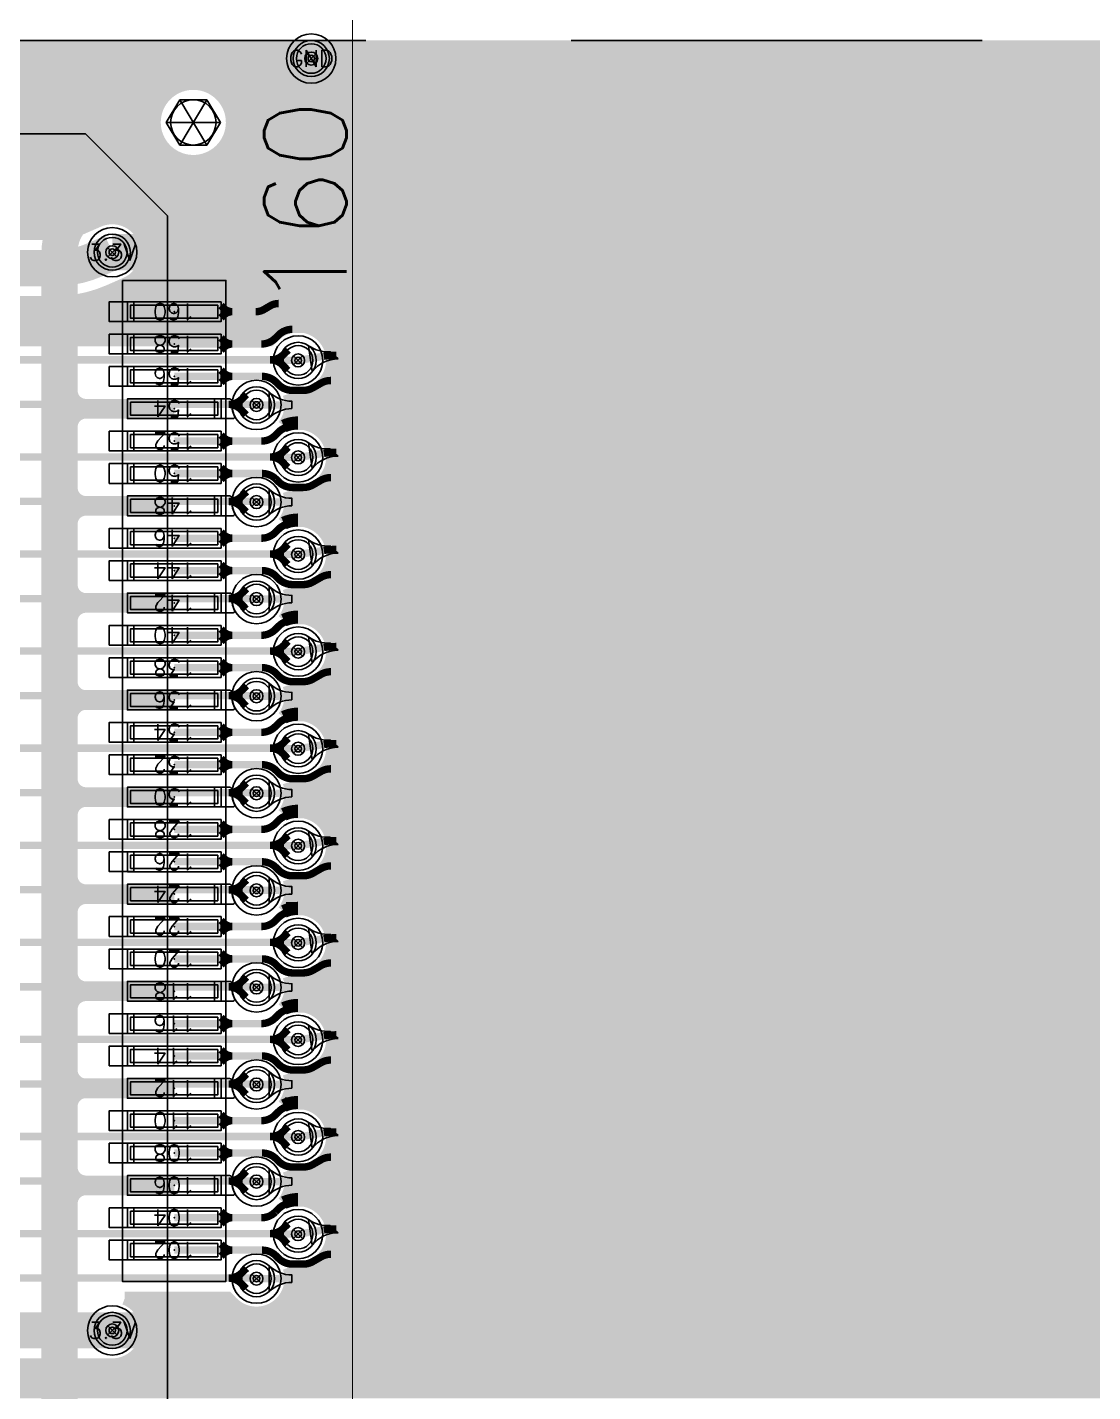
# Model space of a CAD drawing. Header units: inches. Extents: x -0.61 to 6.05, y -1.38 to 3.07.
# Drawn here: x 0.264 to 0.912, y 1.666 to 2.496 of the extents above; entities that cross this region are included whole.
import ezdxf
from ezdxf.enums import TextEntityAlignment as Align

# ---------------------------------------------------------------- set-up
doc = ezdxf.new("R2010")
doc.units = ezdxf.units.IN
doc.header["$MEASUREMENT"] = 0
for name, pattern in [('DASHED2', [0.375, 0.25, -0.125]), ('FILLPOLY', [101, 100, 1]), ('FILLPOLYIN', [101, 100, 1])]:
    doc.linetypes.add(name, pattern=pattern)
for name, color, linetype in [('COM-NS', 4, 'Continuous'), ('DIMENSION', 7, 'Continuous'), ('FAB', 5, 'Continuous'), ('GE-FS', 5, 'Continuous'), ('GP-FS', 5, 'Continuous'), ('guide_4mil', 7, 'Continuous'), ('HOL', 3, 'Continuous'), ('LND-NS', 1, 'Continuous'), ('MSK-NS', 4, 'Continuous'), ('NET', 7, 'Continuous'), ('NUM-NS', 7, 'Continuous'), ('PAD-CM', 14, 'Continuous'), ('POP-CM', 5, 'Continuous'), ('PST-NS', 30, 'Continuous'), ('REF-NS', 7, 'Continuous'), ('scratch', 252, 'DASHED2'), ('SLK-NS', 2, 'Continuous'), ('STF-01-FS', 30, 'Continuous'), ('TEA-FS', 143, 'Continuous'), ('TEA-NS', 13, 'Continuous'), ('TRA-FS', 5, 'Continuous'), ('TRA-NS', 1, 'Continuous'), ('VIA', 7, 'Continuous')]:
    doc.layers.add(name, color=color, linetype=linetype)
doc.styles.get("Standard").update_dxf_attribs({"font": 'romans.shx'})
doc.dimstyles.new('SMALL', dxfattribs={"dimtxt": 0.03, "dimasz": 0.03, "dimexe": 0.02, "dimexo": 0.02, "dimgap": 0.01, "dimtad": 0, "dimtih": 1, "dimtoh": 1, "dimdec": 4, "dimzin": 0, "dimdsep": 46, "dimtxsty": 'Standard', "dimcen": 0.09, "dimadec": 0, "dimazin": 0, "dimtfac": 1, "dimtdec": 4, "dimtofl": 0, "dimtmove": 0, "dimatfit": 3, "dimfxl": 0, "dimtolj": 1, "dimtzin": 0, "dimarcsym": 0})

# ---------------------------------------------------------------- blocks, each defined once
blk = doc.blocks.new('PIN-NS-V')
at = {"layer": 'NUM-NS'}
blk.add_attdef('PIN', text='', height=0.03, dxfattribs=at).set_placement((0, 0), align=Align.MIDDLE)
blk = doc.blocks.new('LND-NS-4-D057-D012')
at = {"layer": 'LND-NS', "linetype": 'Continuous'}
blk.add_lwpolyline([(-0.0285, -0.006), (0.0285, -0.006), (0.0285, 0.006), (-0.0285, 0.006)], close=True, dxfattribs=at)
blk.add_point((0, 0), dxfattribs=at)
at = {"layer": 'PST-NS', "linetype": 'Continuous'}
blk.add_lwpolyline([(-0.0265, -0.004), (0.0265, -0.004), (0.0265, 0.004), (-0.0265, 0.004)], close=True, dxfattribs=at)
blk = doc.blocks.new('ASP-122952-01-NS')
at = {"layer": 'COM-NS'}
blk.add_lwpolyline([(-1.13125, -0.1175), (1.13125, -0.1175), (1.18125, -0.0675), (1.18125, 0.1175), (-1.18125, 0.1175), (-1.18125, -0.0675)], close=True, dxfattribs=at)
at = {"layer": 'MSK-NS'}
blk.add_lwpolyline([(1.092, -0.09), (0.48313, -0.09), (0.48313, -0.153), (1.092, -0.153)], close=True, dxfattribs=at)
at = {"layer": 'LND-NS', "rotation": 90}
for p in [(0.50213, -0.1215), (0.52182, -0.1215), (0.5415, -0.1215), (0.56119, -0.1215), (0.58087, -0.1215), (0.60056, -0.1215), (0.62024, -0.1215), (0.63993, -0.1215), (0.65961, -0.1215), (0.6793, -0.1215), (0.69898, -0.1215), (0.71867, -0.1215), (0.73835, -0.1215), (0.75804, -0.1215), (0.77773, -0.1215), (0.79741, -0.1215), (0.8171, -0.1215), (0.83678, -0.1215), (0.85647, -0.1215), (0.87615, -0.1215), (0.89583, -0.1215), (0.91552, -0.1215), (0.9352, -0.1215), (0.95489, -0.1215), (0.97457, -0.1215), (0.99426, -0.1215), (1.01395, -0.1215), (1.03363, -0.1215), (1.05332, -0.1215), (1.073, -0.1215)]:
    blk.add_blockref('LND-NS-4-D057-D012', p, dxfattribs=at)
at = {"layer": 'NUM-NS'}
ref = blk.add_blockref('PIN-NS-V', (0.50213, -0.1215), dxfattribs=dict(at, rotation=90))
ref.add_attrib('PIN', '102', dxfattribs={"height": 0.01, "rotation": 90}).set_placement((0.50213, -0.1215), align=Align.MIDDLE)
ref = blk.add_blockref('PIN-NS-V', (0.52182, -0.1215), dxfattribs=dict(at, rotation=90))
ref.add_attrib('PIN', '104', dxfattribs={"height": 0.01, "rotation": 90}).set_placement((0.52182, -0.1215), align=Align.MIDDLE)
ref = blk.add_blockref('PIN-NS-V', (0.5415, -0.1215), dxfattribs=dict(at, rotation=90))
ref.add_attrib('PIN', '106', dxfattribs={"height": 0.01, "rotation": 90}).set_placement((0.5415, -0.1215), align=Align.MIDDLE)
ref = blk.add_blockref('PIN-NS-V', (0.56119, -0.1215), dxfattribs=dict(at, rotation=90))
ref.add_attrib('PIN', '108', dxfattribs={"height": 0.01, "rotation": 90}).set_placement((0.56119, -0.1215), align=Align.MIDDLE)
ref = blk.add_blockref('PIN-NS-V', (0.58087, -0.1215), dxfattribs=dict(at, rotation=90))
ref.add_attrib('PIN', '110', dxfattribs={"height": 0.01, "rotation": 90}).set_placement((0.58087, -0.1215), align=Align.MIDDLE)
ref = blk.add_blockref('PIN-NS-V', (0.60056, -0.1215), dxfattribs=dict(at, rotation=90))
ref.add_attrib('PIN', '112', dxfattribs={"height": 0.01, "rotation": 90}).set_placement((0.60056, -0.1215), align=Align.MIDDLE)
ref = blk.add_blockref('PIN-NS-V', (0.62024, -0.1215), dxfattribs=dict(at, rotation=90))
ref.add_attrib('PIN', '114', dxfattribs={"height": 0.01, "rotation": 90}).set_placement((0.62024, -0.1215), align=Align.MIDDLE)
ref = blk.add_blockref('PIN-NS-V', (0.63993, -0.1215), dxfattribs=dict(at, rotation=90))
ref.add_attrib('PIN', '116', dxfattribs={"height": 0.01, "rotation": 90}).set_placement((0.63993, -0.1215), align=Align.MIDDLE)
ref = blk.add_blockref('PIN-NS-V', (0.65961, -0.1215), dxfattribs=dict(at, rotation=90))
ref.add_attrib('PIN', '118', dxfattribs={"height": 0.01, "rotation": 90}).set_placement((0.65961, -0.1215), align=Align.MIDDLE)
ref = blk.add_blockref('PIN-NS-V', (0.6793, -0.1215), dxfattribs=dict(at, rotation=90))
ref.add_attrib('PIN', '120', dxfattribs={"height": 0.01, "rotation": 90}).set_placement((0.6793, -0.1215), align=Align.MIDDLE)
ref = blk.add_blockref('PIN-NS-V', (0.69898, -0.1215), dxfattribs=dict(at, rotation=90))
ref.add_attrib('PIN', '122', dxfattribs={"height": 0.01, "rotation": 90}).set_placement((0.69898, -0.1215), align=Align.MIDDLE)
ref = blk.add_blockref('PIN-NS-V', (0.71867, -0.1215), dxfattribs=dict(at, rotation=90))
ref.add_attrib('PIN', '124', dxfattribs={"height": 0.01, "rotation": 90}).set_placement((0.71867, -0.1215), align=Align.MIDDLE)
ref = blk.add_blockref('PIN-NS-V', (0.73835, -0.1215), dxfattribs=dict(at, rotation=90))
ref.add_attrib('PIN', '126', dxfattribs={"height": 0.01, "rotation": 90}).set_placement((0.73835, -0.1215), align=Align.MIDDLE)
ref = blk.add_blockref('PIN-NS-V', (0.75804, -0.1215), dxfattribs=dict(at, rotation=90))
ref.add_attrib('PIN', '128', dxfattribs={"height": 0.01, "rotation": 90}).set_placement((0.75804, -0.1215), align=Align.MIDDLE)
ref = blk.add_blockref('PIN-NS-V', (0.77773, -0.1215), dxfattribs=dict(at, rotation=90))
ref.add_attrib('PIN', '130', dxfattribs={"height": 0.01, "rotation": 90}).set_placement((0.77773, -0.1215), align=Align.MIDDLE)
ref = blk.add_blockref('PIN-NS-V', (0.79741, -0.1215), dxfattribs=dict(at, rotation=90))
ref.add_attrib('PIN', '132', dxfattribs={"height": 0.01, "rotation": 90}).set_placement((0.79741, -0.1215), align=Align.MIDDLE)
ref = blk.add_blockref('PIN-NS-V', (0.8171, -0.1215), dxfattribs=dict(at, rotation=90))
ref.add_attrib('PIN', '134', dxfattribs={"height": 0.01, "rotation": 90}).set_placement((0.8171, -0.1215), align=Align.MIDDLE)
ref = blk.add_blockref('PIN-NS-V', (0.83678, -0.1215), dxfattribs=dict(at, rotation=90))
ref.add_attrib('PIN', '136', dxfattribs={"height": 0.01, "rotation": 90}).set_placement((0.83678, -0.1215), align=Align.MIDDLE)
ref = blk.add_blockref('PIN-NS-V', (0.85647, -0.1215), dxfattribs=dict(at, rotation=90))
ref.add_attrib('PIN', '138', dxfattribs={"height": 0.01, "rotation": 90}).set_placement((0.85647, -0.1215), align=Align.MIDDLE)
ref = blk.add_blockref('PIN-NS-V', (0.87615, -0.1215), dxfattribs=dict(at, rotation=90))
ref.add_attrib('PIN', '140', dxfattribs={"height": 0.01, "rotation": 90}).set_placement((0.87615, -0.1215), align=Align.MIDDLE)
ref = blk.add_blockref('PIN-NS-V', (0.89583, -0.1215), dxfattribs=dict(at, rotation=90))
ref.add_attrib('PIN', '142', dxfattribs={"height": 0.01, "rotation": 90}).set_placement((0.89583, -0.1215), align=Align.MIDDLE)
ref = blk.add_blockref('PIN-NS-V', (0.91552, -0.1215), dxfattribs=dict(at, rotation=90))
ref.add_attrib('PIN', '144', dxfattribs={"height": 0.01, "rotation": 90}).set_placement((0.91552, -0.1215), align=Align.MIDDLE)
ref = blk.add_blockref('PIN-NS-V', (0.9352, -0.1215), dxfattribs=dict(at, rotation=90))
ref.add_attrib('PIN', '146', dxfattribs={"height": 0.01, "rotation": 90}).set_placement((0.9352, -0.1215), align=Align.MIDDLE)
ref = blk.add_blockref('PIN-NS-V', (0.95489, -0.1215), dxfattribs=dict(at, rotation=90))
ref.add_attrib('PIN', '148', dxfattribs={"height": 0.01, "rotation": 90}).set_placement((0.95489, -0.1215), align=Align.MIDDLE)
ref = blk.add_blockref('PIN-NS-V', (0.97457, -0.1215), dxfattribs=dict(at, rotation=90))
ref.add_attrib('PIN', '150', dxfattribs={"height": 0.01, "rotation": 90}).set_placement((0.97457, -0.1215), align=Align.MIDDLE)
ref = blk.add_blockref('PIN-NS-V', (0.99426, -0.1215), dxfattribs=dict(at, rotation=90))
ref.add_attrib('PIN', '152', dxfattribs={"height": 0.01, "rotation": 90}).set_placement((0.99426, -0.1215), align=Align.MIDDLE)
ref = blk.add_blockref('PIN-NS-V', (1.01395, -0.1215), dxfattribs=dict(at, rotation=90))
ref.add_attrib('PIN', '154', dxfattribs={"height": 0.01, "rotation": 90}).set_placement((1.01395, -0.1215), align=Align.MIDDLE)
ref = blk.add_blockref('PIN-NS-V', (1.03363, -0.1215), dxfattribs=dict(at, rotation=90))
ref.add_attrib('PIN', '156', dxfattribs={"height": 0.01, "rotation": 90}).set_placement((1.03363, -0.1215), align=Align.MIDDLE)
ref = blk.add_blockref('PIN-NS-V', (1.05332, -0.1215), dxfattribs=dict(at, rotation=90))
ref.add_attrib('PIN', '158', dxfattribs={"height": 0.01, "rotation": 90}).set_placement((1.05332, -0.1215), align=Align.MIDDLE)
ref = blk.add_blockref('PIN-NS-V', (1.073, -0.1215), dxfattribs=dict(at, rotation=90))
ref.add_attrib('PIN', '160', dxfattribs={"height": 0.01, "rotation": 90}).set_placement((1.073, -0.1215), align=Align.MIDDLE)
at = {"layer": 'REF-NS'}
blk.add_attdef('REF', text='', height=0.03, dxfattribs=at).set_placement((0, 0), align=Align.MIDDLE)
blk = doc.blocks.new('*D13')
at = {"layer": 'Defpoints', "color": 0, "linetype": 'Continuous'}
for p in [(0.232, 2.87373), (0, 2.5), (0.232, 2.433)]:
    blk.add_point(p, dxfattribs=at)
at = {"layer": 'DIMENSION', "color": 0, "linetype": 'Continuous', "lineweight": -2}
for p, q in [((0, 2.52), (0, 2.89373)), ((0.232, 2.453), (0.232, 2.89373)), ((-0.03, 2.87373), (-0.06, 2.87373)), ((0.262, 2.87373), (0.292, 2.87373))]:
    blk.add_line(p, q, dxfattribs=at)
at = {"layer": 'DIMENSION', "color": 0, "linetype": 'Continuous'}
for points in [[(-0.03, 2.87873), (-0.03, 2.86873), (0, 2.87373)], [(0.262, 2.87873), (0.262, 2.86873), (0.232, 2.87373)]]:
    blk.add_solid(points, dxfattribs=at)
at = {"layer": 'DIMENSION', "color": 0, "linetype": 'Continuous', "insert": (0.132, 2.87373), "char_height": 0.03, "attachment_point": 5}
blk.add_mtext('\\A1;0.2320', dxfattribs=at)
blk = doc.blocks.new('PAD-CM-0-D022')
at = {"layer": 'PAD-CM', "linetype": 'Continuous'}
blk.add_lwpolyline([(-0.011, 0, 1), (0.011, 0, 1)], format="xyb", close=True, dxfattribs=at)
blk.add_point((0, 0), dxfattribs=at)
blk = doc.blocks.new('HOL-D0079')
at = {"layer": 'HOL', "linetype": 'Continuous'}
blk.add_circle((0, 0), 0.00395, dxfattribs=at)
blk = doc.blocks.new('VIA-D0079-D022')
at = {"layer": 'guide_4mil', "linetype": 'Continuous'}
blk.add_circle((0, 0), 0.015, dxfattribs=at)
at = {"layer": 'HOL', "linetype": 'Continuous'}
blk.add_blockref('HOL-D0079', (0, 0), dxfattribs=at)
at = {"layer": 'PAD-CM', "linetype": 'Continuous'}
blk.add_blockref('PAD-CM-0-D022', (0, 0), dxfattribs=at)
at = {"layer": 'NET', "linetype": 'Continuous'}
blk.add_attdef('NET', text='', height=0.02, dxfattribs=at).set_placement((0, 0), align=Align.MIDDLE)
blk = doc.blocks.new('TEA-NS-D00530-90D-D0045-D0075')
at = {"layer": 'TEA-NS', "const_width": 0.0045}
for points in [[(0.00375, 0.00375), (0.00529, 0.00221, 0.198912), (0.01063, 0)], [(0.00375, -0.00375), (0.00529, -0.00221, -0.198912), (0.01063, 0)]]:
    blk.add_lwpolyline(points, format="xyb", dxfattribs=at)
blk = doc.blocks.new('TEA-FS-D00875-90D-D0045-D011')
at = {"layer": 'TEA-FS', "const_width": 0.0045}
for points in [[(0.00619, 0.00619), (0.00915, 0.00322, 0.198912), (0.01693, 0)], [(0.00619, -0.00619), (0.00915, -0.00322, -0.198912), (0.01693, 0)]]:
    blk.add_lwpolyline(points, format="xyb", dxfattribs=at)
blk = doc.blocks.new('EXT_12')
at = {"layer": 'TRA-NS'}
blk.add_lwpolyline([(0.004, 0.006), (-0.011, 0.006), (-0.011, -0.006), (0.004, -0.006)], close=True, dxfattribs=at)
blk = doc.blocks.new('EXT_SMALL')
at = {"layer": 'TRA-NS'}
blk.add_lwpolyline([(-0.004, 0.006), (0.0052, 0.006, -0.453664), (0.00669, 0.0043, 0.153092), (0.00822, -0.00454, -0.561216), (0.00733, -0.006), (-0.004, -0.006)], format="xyb", close=True, dxfattribs=at)
blk = doc.blocks.new('HOL-D0276-NS-FS-N')
at = {"layer": 'HOL'}
blk.add_circle((0, 0), 0.0138, dxfattribs=at)
blk = doc.blocks.new('TBL-SYM3')
for p, q in [((-0.6, 0), (-0.3, 0.5)), ((-0.3, 0.5), (0.3, 0.5)), ((0.3, -0.5), (-0.3, 0.5)), ((-0.3, -0.5), (0.3, 0.5)), ((0.3, 0.5), (0.6, 0)), ((-0.3, -0.5), (-0.6, 0)), ((0.6, 0), (-0.6, 0)), ((0.6, 0), (0.3, -0.5)), ((0.3, -0.5), (-0.3, -0.5))]:
    blk.add_line(p, q)
blk = doc.blocks.new('TBL-SYM12')
for p, q in [((-0.35, -0.35), (0.35, 0.35)), ((-0.35, 0.35), (0.35, -0.35))]:
    blk.add_line(p, q)
blk.add_circle((0, 0), 0.25)

msp = doc.modelspace()

# ---------------------------------------------------------------- linework, layer by layer
at = {"layer": 'GE-FS', "const_width": 0.008}
for points in [[(1.97, 2.484, -0.414214), (1.984, 2.47), (1.984, 0.03, -0.414214), (1.97, 0.016), (0.03, 0.016, -0.414214), (0.016, 0.03), (0.016, 2.47, -0.414214), (0.03, 2.484)], [(0.37469, 2.45994, 0.541173), (0.34133, 2.43814, 1.847838)], [(0.1361, 2.37052), (0.09248, 2.37052, -0.085591), (0.07942, 2.37277), (0.0648, 2.37797, 0.566512), (0.034, 2.35928, 0.318881), (0.04797, 2.33938), (0.06535, 2.3332, 0.085591), (0.09248, 2.32852), (0.28119, 2.32852, 0.10316), (0.31357, 2.33527), (0.32422, 2.33992, 1), (0.30743, 2.37841), (0.29678, 2.37377, -0.10316), (0.28119, 2.37052), (0.1679, 2.37052, 0.280343), (0.1866, 2.40125, 1), (0.1174, 2.40125, 0.280343)]]:
    msp.add_lwpolyline(points, format="xyb", close=True, dxfattribs=at)
msp.add_lwpolyline([(0.16722, 1.68229), (0.31583, 1.68229, 0.829798), (0.32344, 1.72287), (0.38587, 1.72287), (0.3884, 1.72023, 0.803539), (0.42342, 1.74158, 1.140649), (0.42887, 1.78287, 0.107083), (0.42018, 1.78098, 0.25227), (0.42342, 1.80064, 1.140649), (0.42887, 1.84192, 0.107083), (0.42018, 1.84004, 0.25227), (0.42342, 1.85969, 1.140649), (0.42887, 1.90098, 0.107083), (0.42018, 1.89909, 0.25227), (0.42342, 1.91875, 1.140649), (0.42887, 1.96003, 0.107083), (0.42018, 1.95815, 0.25227), (0.42342, 1.9778, 1.140649), (0.42887, 2.01909, 0.107083), (0.42018, 2.0172, 0.25227), (0.42342, 2.03686, 1.140649), (0.42887, 2.07814, 0.107083), (0.42018, 2.07626, 0.25227), (0.42342, 2.09591, 1.140649), (0.42887, 2.1372, 0.107083), (0.42018, 2.13531, 0.25227), (0.42342, 2.15497, 1.140649), (0.42887, 2.19625, 0.107083), (0.42018, 2.19437, 0.25227), (0.42342, 2.21402, 1.140649), (0.42887, 2.25531, 0.107083), (0.42018, 2.25342, 0.25227), (0.42342, 2.27308, 1.140649), (0.42887, 2.31436, 0.193682), (0.41432, 2.30851), (0.41166, 2.30595), (0.20233, 2.30595, -0.102979)], format="xyb", dxfattribs=at)
at = {"layer": 'GP-FS', "const_width": 0.008}
for points in [[(0.01851, 2.478), (1.98149, 2.478)], [(0.01604, 2.471), (1.98396, 2.471)], [(0.016, 2.464), (1.86142, 2.464)], [(0.016, 2.457), (0.35062, 2.457)], [(0.37965, 2.457), (1.58159, 2.457)], [(0.016, 2.45), (0.3445, 2.45)], [(0.38577, 2.45), (1.57191, 2.45)], [(0.016, 2.443), (0.34184, 2.443)], [(0.38843, 2.443), (1.56811, 2.443)], [(0.016, 2.436), (0.34143, 2.436)], [(0.17267, 2.429), (0.34316, 2.429)], [(0.38711, 2.429), (1.56806, 2.429)], [(0.38884, 2.436), (1.56697, 2.436)], [(0.17969, 2.422), (0.34764, 2.422)], [(0.38262, 2.422), (1.5718, 2.422)], [(0.18375, 2.415), (0.35957, 2.415)], [(0.3707, 2.415), (1.5812, 2.415)], [(0.18594, 2.408), (1.7515, 2.408)], [(0.1866, 2.401), (1.7515, 2.401)], [(0.18353, 2.387), (1.7515, 2.387)], [(0.18583, 2.394), (1.7515, 2.394)], [(0.17931, 2.38), (0.3132, 2.38)], [(0.31845, 2.38), (1.7515, 2.38)], [(0.17198, 2.373), (0.29488, 2.373)], [(0.33162, 2.373), (1.71676, 2.373)], [(0.33568, 2.366), (1.71253, 2.366)], [(0.33683, 2.359), (1.71128, 2.359)], [(0.33133, 2.345), (1.60316, 2.345)], [(0.33557, 2.352), (1.71128, 2.352)], [(0.31983, 2.338), (1.6025, 2.338)], [(0.30108, 2.331), (1.59584, 2.331)], [(0.17971, 2.324), (1.5955, 2.324)], [(0.19201, 2.317), (1.58818, 2.317)], [(0.19602, 2.31), (0.41606, 2.31)], [(0.44168, 2.31), (1.55469, 2.31)], [(0.44752, 2.303), (1.54885, 2.303)], [(0.4497, 2.296), (1.54667, 2.296)], [(0.44941, 2.289), (1.54696, 2.289)], [(0.44653, 2.282), (1.54984, 2.282)], [(0.43906, 2.275), (1.55731, 2.275)], [(0.42448, 2.268), (1.57205, 2.268)], [(0.42061, 2.254), (0.42158, 2.254)], [(0.42389, 2.261), (1.57265, 2.261)], [(0.43616, 2.254), (1.56021, 2.254)], [(0.4456, 2.247), (1.55077, 2.247)], [(0.44908, 2.24), (1.54729, 2.24)], [(0.44983, 2.233), (1.54654, 2.233)], [(0.44815, 2.226), (1.54821, 2.226)], [(0.44325, 2.219), (1.55312, 2.219)], [(0.424, 2.212), (1.57253, 2.212)], [(0.42444, 2.205), (1.57209, 2.205)], [(0.42243, 2.198), (1.5741, 2.198)], [(0.44276, 2.191), (1.55361, 2.191)], [(0.44796, 2.184), (1.54841, 2.184)], [(0.44979, 2.177), (1.54658, 2.177)], [(0.44592, 2.163), (1.55045, 2.163)], [(0.4492, 2.17), (1.54717, 2.17)], [(0.43726, 2.156), (1.55911, 2.156)], [(0.42454, 2.149), (1.572, 2.149)], [(0.42364, 2.142), (1.5729, 2.142)], [(0.43822, 2.135), (1.55815, 2.135)], [(0.44624, 2.128), (1.55013, 2.128)], [(0.44931, 2.121), (1.54706, 2.121)], [(0.44975, 2.114), (1.54662, 2.114)], [(0.44775, 2.107), (1.54862, 2.107)], [(0.44224, 2.1), (1.55413, 2.1)], [(0.42419, 2.093), (1.57234, 2.093)], [(0.42433, 2.086), (1.57221, 2.086)], [(0.42197, 2.079), (1.57456, 2.079)], [(0.44371, 2.072), (1.55266, 2.072)], [(0.44834, 2.065), (1.54803, 2.065)], [(0.44985, 2.058), (1.54652, 2.058)], [(0.44895, 2.051), (1.54742, 2.051)], [(0.44525, 2.044), (1.55112, 2.044)], [(0.42456, 2.03), (1.57198, 2.03)], [(0.43481, 2.037), (1.56156, 2.037)], [(0.42334, 2.023), (1.57319, 2.023)], [(0.43982, 2.016), (1.55654, 2.016)], [(0.44681, 2.009), (1.54956, 2.009)], [(0.4495, 2.002), (1.54687, 2.002)], [(0.44729, 1.988), (1.54908, 1.988)], [(0.44964, 1.995), (1.54673, 1.995)], [(0.44108, 1.981), (1.55529, 1.981)], [(0.42434, 1.974), (1.5722, 1.974)], [(0.42418, 1.967), (1.57236, 1.967)], [(0.42145, 1.96), (0.42774, 1.96)], [(0.43, 1.96), (1.56637, 1.96)], [(0.44455, 1.953), (1.55182, 1.953)], [(0.44868, 1.946), (1.54769, 1.946)], [(0.44987, 1.939), (1.5465, 1.939)], [(0.44866, 1.932), (1.54771, 1.932)], [(0.44449, 1.925), (1.55188, 1.925)], [(0.42366, 1.918), (1.57287, 1.918)], [(0.42454, 1.911), (1.572, 1.911)], [(0.423, 1.904), (1.57353, 1.904)], [(0.44116, 1.897), (1.55521, 1.897)], [(0.44732, 1.89), (1.54905, 1.89)], [(0.44965, 1.883), (1.54672, 1.883)], [(0.44949, 1.876), (1.54688, 1.876)], [(0.44677, 1.869), (1.5496, 1.869)], [(0.43972, 1.862), (1.55664, 1.862)], [(0.42398, 1.848), (1.57255, 1.848)], [(0.42445, 1.855), (1.57209, 1.855)], [(0.42088, 1.841), (0.42272, 1.841)], [(0.43502, 1.841), (1.56135, 1.841)], [(0.4453, 1.834), (1.55107, 1.834)], [(0.44897, 1.827), (1.5474, 1.827)], [(0.44985, 1.82), (1.54652, 1.82)], [(0.44364, 1.806), (1.55272, 1.806)], [(0.44832, 1.813), (1.54805, 1.813)], [(0.42391, 1.799), (1.57263, 1.799)], [(0.42448, 1.792), (1.57206, 1.792)], [(0.42261, 1.785), (1.57392, 1.785)], [(0.44231, 1.778), (1.55406, 1.778)], [(0.44778, 1.771), (1.54859, 1.771)], [(0.44976, 1.764), (1.54661, 1.764)], [(0.4493, 1.757), (1.54707, 1.757)], [(0.44619, 1.75), (1.55018, 1.75)], [(0.43809, 1.743), (1.55828, 1.743)], [(0.42452, 1.736), (1.57201, 1.736)], [(0.42375, 1.729), (1.57279, 1.729)], [(0.32537, 1.722), (0.3867, 1.722)], [(0.33326, 1.715), (0.39646, 1.715)], [(0.41065, 1.715), (1.58588, 1.715)], [(0.42023, 1.722), (1.5763, 1.722)], [(0.33629, 1.708), (1.71128, 1.708)], [(0.3367, 1.701), (1.71128, 1.701)], [(0.33466, 1.694), (1.71128, 1.694)], [(0.32907, 1.687), (1.71128, 1.687)], [(0.016, 1.68), (1.71128, 1.68)], [(0.016, 1.673), (1.71128, 1.673)], [(0.016, 1.666), (1.71128, 1.666)]]:
    msp.add_lwpolyline(points, dxfattribs=at)
at = {"layer": 'POP-CM', "linetype": 'FILLPOLYIN'}
for centre in [(0.43687, 2.477), (0.31583, 2.35916), (0.42887, 2.29336), (0.40356, 2.26626), (0.42887, 2.23431), (0.40356, 2.20721), (0.42887, 2.17525), (0.40356, 2.14815), (0.42887, 2.1162), (0.40356, 2.0891), (0.42887, 2.05714), (0.40356, 2.03004), (0.42887, 1.99809), (0.40356, 1.97099), (0.42887, 1.93903), (0.40356, 1.91193), (0.42887, 1.87998), (0.40356, 1.85288), (0.42887, 1.82092), (0.40356, 1.79382), (0.42887, 1.76187), (0.40356, 1.73477), (0.31583, 1.70329)]:
    msp.add_circle(centre, 0.009, dxfattribs=at)
at = {"layer": 'scratch'}
msp.add_lwpolyline([(1.988, 0.03), (1.988, 2.47, 0.414214), (1.97, 2.488), (0.03, 2.488, 0.414214), (0.012, 2.47), (0.012, 0.03, 0.414214), (0.03, 0.012), (1.97, 0.012, 0.414214)], format="xyb", close=True, dxfattribs=at)
at = {"layer": 'STF-01-FS', "const_width": 0.0005}
msp.add_lwpolyline([(0.462, 2.8), (0, 2.8), (0, -0.3), (0.462, -0.3)], close=True, dxfattribs=at)
at = {"layer": 'STF-01-FS'}
msp.add_circle((0.36513, 2.43814), 0.0138, dxfattribs=at)
at = {"layer": 'TEA-NS', "linetype": 'FILLPOLY'}
for points in [[(0.45327, 2.29424, 0.230454), (0.43752, 2.28657), (0.43528, 2.3023, 0.175842), (0.44842, 2.2986)], [(0.42514, 2.26401, 0.194976), (0.41122, 2.25837), (0.41122, 2.27416, 0.194976), (0.42514, 2.26851)], [(0.45327, 2.23518, 0.230454), (0.43752, 2.22752), (0.43528, 2.24324, 0.175842), (0.44842, 2.23954)], [(0.42514, 2.20496, 0.194976), (0.41122, 2.19931), (0.41122, 2.2151, 0.194976), (0.42514, 2.20946)], [(0.45327, 2.17613, 0.230454), (0.43752, 2.16846), (0.43528, 2.18419, 0.175842), (0.44842, 2.18049)], [(0.42514, 2.1459, 0.194976), (0.41122, 2.14026), (0.41122, 2.15605, 0.194976), (0.42514, 2.1504)], [(0.45327, 2.11707, 0.230454), (0.43752, 2.10941), (0.43528, 2.12513, 0.175842), (0.44842, 2.12143)], [(0.42514, 2.08685, 0.194976), (0.41122, 2.0812), (0.41122, 2.09699, 0.194976), (0.42514, 2.09135)], [(0.45327, 2.05802, 0.230454), (0.43752, 2.05035), (0.43528, 2.06608, 0.175842), (0.44842, 2.06238)], [(0.42514, 2.02779, 0.194976), (0.41122, 2.02215), (0.41122, 2.03794, 0.194976), (0.42514, 2.03229)], [(0.45327, 1.99896, 0.230454), (0.43752, 1.9913), (0.43528, 2.00702, 0.175842), (0.44842, 2.00332)], [(0.42514, 1.96874, 0.194976), (0.41122, 1.96309), (0.41122, 1.97888, 0.194976), (0.42514, 1.97324)], [(0.45327, 1.93991, 0.230454), (0.43752, 1.93224), (0.43528, 1.94797, 0.175842), (0.44842, 1.94427)], [(0.42514, 1.90968, 0.194976), (0.41122, 1.90404), (0.41122, 1.91983, 0.194976), (0.42514, 1.91418)], [(0.45327, 1.88085, 0.230454), (0.43752, 1.87319), (0.43528, 1.88891, 0.175842), (0.44842, 1.88521)], [(0.42514, 1.85063, 0.194976), (0.41122, 1.84498), (0.41122, 1.86077, 0.194976), (0.42514, 1.85513)], [(0.45327, 1.8218, 0.230454), (0.43752, 1.81413), (0.43528, 1.82986, 0.175842), (0.44842, 1.82616)], [(0.42514, 1.79157, 0.194976), (0.41122, 1.78593), (0.41122, 1.80172, 0.194976), (0.42514, 1.79607)], [(0.45327, 1.76274, 0.230454), (0.43752, 1.75508), (0.43528, 1.7708, 0.175842), (0.44842, 1.7671)], [(0.42514, 1.73252, 0.194976), (0.41122, 1.72687), (0.41122, 1.74266, 0.194976), (0.42514, 1.73702)]]:
    msp.add_lwpolyline(points, format="xyb", close=True, dxfattribs=at)
at = {"layer": 'TEA-NS', "const_width": 0.006}
for points in [[(0.29978, 2.26695, -0.414214), (0.29178, 2.27495)], [(0.29978, 2.26094, 0.414214), (0.29178, 2.25294)], [(0.29978, 2.20789, -0.414214), (0.29178, 2.21589)], [(0.29978, 2.20189, 0.414214), (0.29178, 2.19389)], [(0.29978, 2.14884, -0.414214), (0.29178, 2.15684)], [(0.29978, 2.14283, 0.414214), (0.29178, 2.13483)], [(0.29978, 2.08978, -0.414214), (0.29178, 2.09778)], [(0.29978, 2.08378, 0.414214), (0.29178, 2.07578)], [(0.29978, 2.03073, -0.414214), (0.29178, 2.03873)], [(0.29978, 2.02473, 0.414214), (0.29178, 2.01673)], [(0.29978, 1.97167, -0.414214), (0.29178, 1.97967)], [(0.29978, 1.96567, 0.414214), (0.29178, 1.95767)], [(0.29978, 1.91261, -0.414214), (0.29178, 1.92061)], [(0.29978, 1.90661, 0.414214), (0.29178, 1.89861)], [(0.29978, 1.85356, -0.414214), (0.29178, 1.86156)], [(0.29978, 1.84756, 0.414214), (0.29178, 1.83956)], [(0.29978, 1.79451, -0.414214), (0.29178, 1.80251)], [(0.29978, 1.7885, 0.414214), (0.29178, 1.7805)]]:
    msp.add_lwpolyline(points, format="xyb", dxfattribs=at)
at = {"layer": 'TRA-FS'}
for points, const_width in [([(0.055, 2.35916), (0.07238, 2.35299, 0.085591), (0.09248, 2.34952), (0.28119, 2.34952, 0.10316), (0.30518, 2.35452), (0.31583, 2.35916)], 0.022), ([(0.17608, 2.30332), (0.19435, 2.29536, 0.102979), (0.20233, 2.2937), (0.4118, 2.2937, -0.000422), (0.41194, 2.2937), (0.42887, 2.29336)], 0.0045), ([(0.17608, 2.24426), (0.19435, 2.23631, 0.102979), (0.20233, 2.23465), (0.4118, 2.23465, -0.000422), (0.41194, 2.23465), (0.42887, 2.23431)], 0.0045), ([(0.17608, 2.1852), (0.19435, 2.17725, 0.102979), (0.20233, 2.17559), (0.4118, 2.17559, -0.000422), (0.41194, 2.17559), (0.42887, 2.17525)], 0.0045), ([(0.17608, 2.12615), (0.19435, 2.1182, 0.102979), (0.20233, 2.11654), (0.4118, 2.11654, -0.000422), (0.41194, 2.11654), (0.42887, 2.1162)], 0.0045), ([(0.17608, 2.0671), (0.19435, 2.05914, 0.102979), (0.20233, 2.05748), (0.4118, 2.05748, -0.000422), (0.41194, 2.05748), (0.42887, 2.05714)], 0.0045), ([(0.17608, 2.00804), (0.19435, 2.00009, 0.102979), (0.20233, 1.99843), (0.4118, 1.99843, -0.000422), (0.41194, 1.99843), (0.42887, 1.99809)], 0.0045), ([(0.17608, 1.94898), (0.19435, 1.94103, 0.102979), (0.20233, 1.93937), (0.4118, 1.93937, -0.000422), (0.41194, 1.93937), (0.42887, 1.93903)], 0.0045), ([(0.17608, 1.88993), (0.19435, 1.88198, 0.102979), (0.20233, 1.88032), (0.4118, 1.88032, -0.000422), (0.41194, 1.88032), (0.42887, 1.87998)], 0.0045), ([(0.17608, 1.83087), (0.19435, 1.82292, 0.102979), (0.20233, 1.82126), (0.4118, 1.82126, -0.000422), (0.41194, 1.82126), (0.42887, 1.82092)], 0.0045), ([(0.17608, 1.77182), (0.19435, 1.76387, 0.102979), (0.20233, 1.76221), (0.4118, 1.76221, -0.000422), (0.41194, 1.76221), (0.42887, 1.76187)], 0.0045)]:
    msp.add_lwpolyline(points, format="xyb", dxfattribs=dict(at, const_width=const_width))
at = {"layer": 'TRA-FS', "linetype": 'Continuous', "const_width": 0.0045}
for points in [[(0.15646, 2.28386), (0.16932, 2.271, 0.198912), (0.17993, 2.26661), (0.40356, 2.26661)], [(0.15646, 2.22481), (0.16932, 2.21195, 0.198912), (0.17993, 2.20756), (0.40356, 2.20756)], [(0.15646, 2.16575), (0.16932, 2.15289, 0.198912), (0.17993, 2.1485), (0.40356, 2.1485)], [(0.15646, 2.1067), (0.16932, 2.09384, 0.198912), (0.17993, 2.08945), (0.40356, 2.08945)], [(0.15646, 2.04764), (0.16932, 2.03478, 0.198912), (0.17993, 2.03039), (0.40356, 2.03039)], [(0.15646, 1.98859), (0.16932, 1.97573, 0.198912), (0.17993, 1.97134), (0.40356, 1.97134)], [(0.15646, 1.92953), (0.16932, 1.91667, 0.198912), (0.17993, 1.91228), (0.40356, 1.91228)], [(0.15646, 1.87048), (0.16932, 1.85762, 0.198912), (0.17993, 1.85323), (0.40356, 1.85323)], [(0.15646, 1.81142), (0.16932, 1.79856, 0.198912), (0.17993, 1.79417), (0.40356, 1.79417)], [(0.15646, 1.75237), (0.16932, 1.73951, 0.198912), (0.17993, 1.73512), (0.40356, 1.73512)]]:
    msp.add_lwpolyline(points, format="xyb", dxfattribs=at)
at = {"layer": 'TRA-FS', "const_width": 0.022}
msp.add_lwpolyline([(0.16722, 1.70329), (0.31583, 1.70329)], dxfattribs=at)
at = {"layer": 'TRA-NS', "ltscale": 0.5, "const_width": 0.022}
msp.add_lwpolyline([(0.023, 2.459), (0.023, 0.041, 0.414214), (0.041, 0.023), (1.959, 0.023, 0.414214), (1.977, 0.041), (1.977, 2.459, 0.414214), (1.959, 2.477), (0.041, 2.477, 0.414214)], format="xyb", close=True, dxfattribs=at)
at = {"layer": 'TRA-NS'}
for points, const_width in [([(1.951, 2.35885), (1.78883, 2.35885, -0.198912), (1.76762, 2.36764), (1.74966, 2.38559, 0.198912), (1.72845, 2.39438), (0.31881, 2.39438, 0.198912), (0.2976, 2.38559), (0.29257, 2.38056, 0.198912), (0.28378, 2.35935), (0.28378, 0.84545, 0.198912), (0.29257, 0.82424), (0.30704, 0.80977, 0.198912), (0.32825, 0.80098), (1.951, 0.80098)], 0.022), ([(0.3535, 2.323), (0.40312, 2.323, 0.133785), (0.40819, 2.32438), (0.41194, 2.32659, -0.133785), (0.41701, 2.32797), (1.56668, 2.32797, -0.086054), (1.57341, 2.3268), (1.58096, 2.3241, 0.086054), (1.5877, 2.32293), (1.8263, 2.32293)], 0.0045), ([(1.80805, 2.30325), (1.58979, 2.30325, -0.198912), (1.58131, 2.30676), (1.57929, 2.30878, 0.198912), (1.57081, 2.3123), (0.42544, 2.3123, 0.198912), (0.41696, 2.30878), (0.41501, 2.30683, -0.198912), (0.40652, 2.30332), (0.3535, 2.30332)], 0.0045), ([(0.42887, 2.29336), (0.44449, 2.29588, -0.03994), (0.45212, 2.29649), (1.5446, 2.29649, -0.040838), (1.5524, 2.29585), (1.5675, 2.29336)], 0.0045), ([(0.3535, 2.28363), (0.40698, 2.28363, -0.198912), (0.41547, 2.28012), (0.41696, 2.27863, 0.198912), (0.42544, 2.27511), (0.43192, 2.27511, 0.131652), (0.43792, 2.27672), (0.44279, 2.27953, -0.131652), (0.44879, 2.28114), (1.54871, 2.28114, -0.143557), (1.55518, 2.27924), (1.55866, 2.27701, 0.143557), (1.56514, 2.27511), (1.57081, 2.27511, 0.198912), (1.57929, 2.27863), (1.58071, 2.28005, -0.198912), (1.5892, 2.28356), (1.8263, 2.28356)], 0.0045), ([(1.80805, 2.24419), (1.58979, 2.24419, -0.198912), (1.58131, 2.24771), (1.57929, 2.24973, 0.198912), (1.57081, 2.25324), (0.42544, 2.25324, 0.198912), (0.41696, 2.24973), (0.41501, 2.24777, -0.198912), (0.40652, 2.24426), (0.3535, 2.24426)], 0.0045), ([(0.42887, 2.23431), (0.44449, 2.23682, -0.03994), (0.45212, 2.23743), (1.5446, 2.23743, -0.040838), (1.5524, 2.23679), (1.5675, 2.23431)], 0.0045), ([(0.3535, 2.22458), (0.40698, 2.22458, -0.198912), (0.41547, 2.22106), (0.41696, 2.21957, 0.198912), (0.42544, 2.21606), (0.43192, 2.21606, 0.131652), (0.43792, 2.21766), (0.44279, 2.22047, -0.131652), (0.44879, 2.22208), (1.54871, 2.22208, -0.143557), (1.55518, 2.22018), (1.55866, 2.21795, 0.143557), (1.56514, 2.21606), (1.57081, 2.21606, 0.198912), (1.57929, 2.21957), (1.58071, 2.22099, -0.198912), (1.5892, 2.22451), (1.8263, 2.22451)], 0.0045), ([(1.80805, 2.18514), (1.58979, 2.18514, -0.198912), (1.58131, 2.18865), (1.57929, 2.19067, 0.198912), (1.57081, 2.19419), (0.42544, 2.19419, 0.198912), (0.41696, 2.19067), (0.41501, 2.18872, -0.198912), (0.40652, 2.1852), (0.3535, 2.1852)], 0.0045), ([(0.42887, 2.17525), (0.44449, 2.17777, -0.03994), (0.45212, 2.17838), (1.5446, 2.17838, -0.040838), (1.5524, 2.17774), (1.5675, 2.17525)], 0.0045), ([(0.3535, 2.16552), (0.40698, 2.16552, -0.198912), (0.41547, 2.16201), (0.41696, 2.16052, 0.198912), (0.42544, 2.157), (0.43192, 2.157, 0.131652), (0.43792, 2.15861), (0.44279, 2.16142, -0.131652), (0.44879, 2.16303), (1.54871, 2.16303, -0.143557), (1.55518, 2.16113), (1.55866, 2.1589, 0.143557), (1.56514, 2.157), (1.57081, 2.157, 0.198912), (1.57929, 2.16052), (1.58071, 2.16194, -0.198912), (1.5892, 2.16545), (1.8263, 2.16545)], 0.0045), ([(1.80805, 2.12608), (1.58979, 2.12608, -0.198912), (1.58131, 2.1296), (1.57929, 2.13162, 0.198912), (1.57081, 2.13513), (0.42544, 2.13513, 0.198912), (0.41696, 2.13162), (0.41501, 2.12966, -0.198912), (0.40652, 2.12615), (0.3535, 2.12615)], 0.0045), ([(0.42887, 2.1162), (0.44449, 2.11871, -0.03994), (0.45212, 2.11932), (1.5446, 2.11932, -0.040838), (1.5524, 2.11868), (1.5675, 2.1162)], 0.0045), ([(0.3535, 2.10647), (0.40698, 2.10647, -0.198912), (0.41547, 2.10295), (0.41696, 2.10146, 0.198912), (0.42544, 2.09795), (0.43192, 2.09795, 0.131652), (0.43792, 2.09955), (0.44279, 2.10236, -0.131652), (0.44879, 2.10397), (1.54871, 2.10397, -0.143557), (1.55518, 2.10207), (1.55866, 2.09984, 0.143557), (1.56514, 2.09795), (1.57081, 2.09795, 0.198912), (1.57929, 2.10146), (1.58071, 2.10288, -0.198912), (1.5892, 2.1064), (1.8263, 2.1064)], 0.0045), ([(1.80805, 2.06703), (1.58979, 2.06703, -0.198912), (1.58131, 2.07054), (1.57929, 2.07256, 0.198912), (1.57081, 2.07608), (0.42544, 2.07608, 0.198912), (0.41696, 2.07256), (0.41501, 2.07061, -0.198912), (0.40652, 2.0671), (0.3535, 2.0671)], 0.0045), ([(0.42887, 2.05714), (0.44449, 2.05966, -0.03994), (0.45212, 2.06027), (1.5446, 2.06027, -0.040838), (1.5524, 2.05963), (1.5675, 2.05714)], 0.0045), ([(0.3535, 2.04741), (0.40698, 2.04741, -0.198912), (0.41547, 2.0439), (0.41696, 2.04241, 0.198912), (0.42544, 2.03889), (0.43192, 2.03889, 0.131652), (0.43792, 2.0405), (0.44279, 2.04331, -0.131652), (0.44879, 2.04492), (1.54871, 2.04492, -0.143557), (1.55518, 2.04302), (1.55866, 2.04079, 0.143557), (1.56514, 2.03889), (1.57081, 2.03889, 0.198912), (1.57929, 2.04241), (1.58071, 2.04383, -0.198912), (1.5892, 2.04734), (1.8263, 2.04734)], 0.0045), ([(1.80805, 2.00797), (1.58979, 2.00797, -0.198912), (1.58131, 2.01149), (1.57929, 2.01351, 0.198912), (1.57081, 2.01702), (0.42544, 2.01702, 0.198912), (0.41696, 2.01351), (0.41501, 2.01155, -0.198912), (0.40652, 2.00804), (0.3535, 2.00804)], 0.0045), ([(0.42887, 1.99809), (0.44449, 2.0006, -0.03994), (0.45212, 2.00121), (1.5446, 2.00121, -0.040838), (1.5524, 2.00057), (1.5675, 1.99809)], 0.0045), ([(0.3535, 1.98836), (0.40698, 1.98836, -0.198912), (0.41547, 1.98484), (0.41696, 1.98335, 0.198912), (0.42544, 1.97984), (0.43192, 1.97984, 0.131652), (0.43792, 1.98144), (0.44279, 1.98425, -0.131652), (0.44879, 1.98586), (1.54871, 1.98586, -0.143557), (1.55518, 1.98396), (1.55866, 1.98173, 0.143557), (1.56514, 1.97984), (1.57081, 1.97984, 0.198912), (1.57929, 1.98335), (1.58071, 1.98477, -0.198912), (1.5892, 1.98829), (1.8263, 1.98829)], 0.0045), ([(1.80805, 1.94892), (1.58979, 1.94892, -0.198912), (1.58131, 1.95243), (1.57929, 1.95445, 0.198912), (1.57081, 1.95797), (0.42544, 1.95797, 0.198912), (0.41696, 1.95445), (0.41501, 1.9525, -0.198912), (0.40652, 1.94898), (0.3535, 1.94898)], 0.0045), ([(0.42887, 1.93903), (0.44449, 1.94155, -0.03994), (0.45212, 1.94216), (1.5446, 1.94216, -0.040838), (1.5524, 1.94152), (1.5675, 1.93903)], 0.0045), ([(0.3535, 1.9293), (0.40698, 1.9293, -0.198912), (0.41547, 1.92579), (0.41696, 1.9243, 0.198912), (0.42544, 1.92078), (0.43192, 1.92078, 0.131652), (0.43792, 1.92239), (0.44279, 1.9252, -0.131652), (0.44879, 1.92681), (1.54871, 1.92681, -0.143557), (1.55518, 1.92491), (1.55866, 1.92268, 0.143557), (1.56514, 1.92078), (1.57081, 1.92078, 0.198912), (1.57929, 1.9243), (1.58071, 1.92572, -0.198912), (1.5892, 1.92923), (1.8263, 1.92923)], 0.0045), ([(1.80805, 1.88986), (1.58979, 1.88986, -0.198912), (1.58131, 1.89338), (1.57929, 1.8954, 0.198912), (1.57081, 1.89891), (0.42544, 1.89891, 0.198912), (0.41696, 1.8954), (0.41501, 1.89344, -0.198912), (0.40652, 1.88993), (0.3535, 1.88993)], 0.0045), ([(0.42887, 1.87998), (0.44449, 1.88249, -0.03994), (0.45212, 1.8831), (1.5446, 1.8831, -0.040838), (1.5524, 1.88246), (1.5675, 1.87998)], 0.0045), ([(0.3535, 1.87024), (0.40698, 1.87024, -0.198912), (0.41547, 1.86673), (0.41696, 1.86524, 0.198912), (0.42544, 1.86173), (0.43192, 1.86173, 0.131652), (0.43792, 1.86333), (0.44279, 1.86614, -0.131652), (0.44879, 1.86775), (1.54871, 1.86775, -0.143557), (1.55518, 1.86585), (1.55866, 1.86362, 0.143557), (1.56514, 1.86173), (1.57081, 1.86173, 0.198912), (1.57929, 1.86524), (1.58071, 1.86666, -0.198912), (1.5892, 1.87018), (1.8263, 1.87018)], 0.0045), ([(1.80805, 1.83081), (1.58979, 1.83081, -0.198912), (1.58131, 1.83432), (1.57929, 1.83634, 0.198912), (1.57081, 1.83986), (0.42544, 1.83986, 0.198912), (0.41696, 1.83634), (0.41501, 1.83439, -0.198912), (0.40652, 1.83087), (0.3535, 1.83087)], 0.0045), ([(0.42887, 1.82092), (0.44449, 1.82344, -0.03994), (0.45212, 1.82405), (1.5446, 1.82405, -0.040838), (1.5524, 1.82341), (1.5675, 1.82092)], 0.0045), ([(0.3535, 1.81119), (0.40698, 1.81119, -0.198912), (0.41547, 1.80768), (0.41696, 1.80619, 0.198912), (0.42544, 1.80267), (0.43192, 1.80267, 0.131652), (0.43792, 1.80428), (0.44279, 1.80709, -0.131652), (0.44879, 1.8087), (1.54871, 1.8087, -0.143557), (1.55518, 1.8068), (1.55866, 1.80457, 0.143557), (1.56514, 1.80267), (1.57081, 1.80267, 0.198912), (1.57929, 1.80619), (1.58071, 1.80761, -0.198912), (1.5892, 1.81112), (1.8263, 1.81112)], 0.0045), ([(1.80805, 1.77175), (1.58979, 1.77175, -0.198912), (1.58131, 1.77527), (1.57929, 1.77729, 0.198912), (1.57081, 1.7808), (0.42544, 1.7808, 0.198912), (0.41696, 1.77729), (0.41501, 1.77533, -0.198912), (0.40652, 1.77182), (0.3535, 1.77182)], 0.0045), ([(0.42887, 1.76187), (0.44449, 1.76438, -0.03994), (0.45212, 1.76499), (1.5446, 1.76499, -0.040838), (1.5524, 1.76435), (1.5675, 1.76187)], 0.0045), ([(0.3535, 1.75213), (0.40698, 1.75213, -0.198912), (0.41547, 1.74862), (0.41696, 1.74713, 0.198912), (0.42544, 1.74362), (0.43192, 1.74362, 0.131652), (0.43792, 1.74522), (0.44279, 1.74803, -0.131652), (0.44879, 1.74964), (1.54871, 1.74964, -0.143557), (1.55518, 1.74774), (1.55866, 1.74551, 0.143557), (1.56514, 1.74362), (1.57081, 1.74362, 0.198912), (1.57929, 1.74713), (1.58071, 1.74855, -0.198912), (1.5892, 1.75207), (1.8263, 1.75207)], 0.0045)]:
    msp.add_lwpolyline(points, format="xyb", dxfattribs=dict(at, const_width=const_width))
for points, const_width in [([(1.73228, 2.35885), (0.31583, 2.35916)], 0.022), ([(0.3535, 2.26395), (0.28378, 2.26395)], 0.012), ([(0.3535, 2.20489), (0.28378, 2.20489)], 0.012), ([(0.3535, 2.14583), (0.28378, 2.14583)], 0.012), ([(0.3535, 2.08678), (0.28378, 2.08678)], 0.012), ([(0.3535, 2.02773), (0.28378, 2.02773)], 0.012), ([(0.3535, 1.96867), (0.28378, 1.96867)], 0.012), ([(0.3535, 1.90962), (0.28378, 1.90962)], 0.012), ([(0.3535, 1.85056), (0.28378, 1.85056)], 0.012), ([(0.3535, 1.7915), (0.28378, 1.7915)], 0.012), ([(0.31583, 1.70329), (1.73228, 1.70329)], 0.022)]:
    msp.add_lwpolyline(points, dxfattribs=dict(at, const_width=const_width))
at = {"layer": 'TRA-NS', "linetype": 'Continuous', "const_width": 0.0045}
for points in [[(0.40356, 2.26626), (1.59298, 2.26626)], [(0.40356, 2.20721), (1.59298, 2.20721)], [(0.40356, 2.14815), (1.59298, 2.14815)], [(0.40356, 2.0891), (1.59298, 2.0891)], [(0.40356, 2.03004), (1.59298, 2.03004)], [(0.40356, 1.97099), (1.59298, 1.97099)], [(0.40356, 1.91193), (1.59298, 1.91193)], [(0.40356, 1.85288), (1.59298, 1.85288)], [(0.40356, 1.79382), (1.59298, 1.79382)], [(0.40356, 1.73477), (1.59298, 1.73477)]]:
    msp.add_lwpolyline(points, dxfattribs=at)

# ---------------------------------------------------------------- block references
at = {"layer": 'COM-NS', "rotation": 89.99999999999999}
msp.add_blockref('ASP-122952-01-NS', (0.232, 1.25), dxfattribs=at)
at = {"layer": 'FAB'}
for name, p, xscale, yscale, zscale in [('TBL-SYM12', (0.43687, 2.477), 0.0079, 0.0079, 0.0079), ('TBL-SYM3', (0.36513, 2.43814), 0.0276, 0.0276, 0.0276), ('TBL-SYM12', (0.31583, 2.35916), 0.0079, 0.0079, 0.0079), ('TBL-SYM12', (0.42887, 2.29336), 0.0079, 0.0079, 0.0079), ('TBL-SYM12', (0.40356, 2.26626), 0.0079, 0.0079, 0.0079), ('TBL-SYM12', (0.42887, 2.23431), 0.0079, 0.0079, 0.0079), ('TBL-SYM12', (0.40356, 2.20721), 0.0079, 0.0079, 0.0079), ('TBL-SYM12', (0.42887, 2.17525), 0.0079, 0.0079, 0.0079), ('TBL-SYM12', (0.40356, 2.14815), 0.0079, 0.0079, 0.0079), ('TBL-SYM12', (0.42887, 2.1162), 0.0079, 0.0079, 0.0079), ('TBL-SYM12', (0.40356, 2.0891), 0.0079, 0.0079, 0.0079), ('TBL-SYM12', (0.42887, 2.05714), 0.0079, 0.0079, 0.0079), ('TBL-SYM12', (0.40356, 2.03004), 0.0079, 0.0079, 0.0079), ('TBL-SYM12', (0.42887, 1.99809), 0.0079, 0.0079, 0.0079), ('TBL-SYM12', (0.40356, 1.97099), 0.0079, 0.0079, 0.0079), ('TBL-SYM12', (0.42887, 1.93903), 0.0079, 0.0079, 0.0079), ('TBL-SYM12', (0.40356, 1.91193), 0.0079, 0.0079, 0.0079), ('TBL-SYM12', (0.42887, 1.87998), 0.0079, 0.0079, 0.0079), ('TBL-SYM12', (0.40356, 1.85288), 0.0079, 0.0079, 0.0079), ('TBL-SYM12', (0.42887, 1.82092), 0.0079, 0.0079, 0.0079), ('TBL-SYM12', (0.40356, 1.79382), 0.0079, 0.0079, 0.0079), ('TBL-SYM12', (0.42887, 1.76187), 0.0079, 0.0079, 0.0079), ('TBL-SYM12', (0.40356, 1.73477), 0.0079, 0.0079, 0.0079), ('TBL-SYM12', (0.31583, 1.70329), 0.0079, 0.0079, 0.0079)]:
    msp.add_blockref(name, p, dxfattribs=dict(at, xscale=xscale, yscale=yscale, zscale=zscale))
at = {"layer": 'HOL'}
msp.add_blockref('HOL-D0276-NS-FS-N', (0.36513, 2.43814), dxfattribs=at)
at = {"layer": 'TEA-FS'}
for p, rotation in [((0.42887, 2.29336), 178.8456870451731), ((0.40356, 2.26626), 178.81546951574), ((0.42887, 2.23431), 178.8456870451731), ((0.40356, 2.20721), 178.81546951574), ((0.42887, 2.17525), 178.8456870451731), ((0.40356, 2.14815), 178.81546951574), ((0.42887, 2.1162), 178.8456870451731), ((0.40356, 2.0891), 178.81546951574), ((0.42887, 2.05714), 178.8456870451731), ((0.40356, 2.03004), 178.81546951574), ((0.42887, 1.99809), 178.8456870451731), ((0.40356, 1.97099), 178.81546951574), ((0.42887, 1.93903), 178.8456870451731), ((0.40356, 1.91193), 178.81546951574), ((0.42887, 1.87998), 178.8456870451731), ((0.40356, 1.85288), 178.81546951574), ((0.42887, 1.82092), 178.8456870451731), ((0.40356, 1.79382), 178.81546951574), ((0.42887, 1.76187), 178.8456870451731), ((0.40356, 1.73477), 178.81546951574)]:
    msp.add_blockref('TEA-FS-D00875-90D-D0045-D011', p, dxfattribs=dict(at, rotation=rotation))
at = {"layer": 'TEA-NS'}
for p in [(0.37825, 2.323), (0.37825, 2.30332), (0.37825, 2.28363), (0.37825, 2.24426), (0.37825, 2.22458), (0.37825, 2.1852), (0.37825, 2.16552), (0.37825, 2.12615), (0.37825, 2.10647), (0.37825, 2.0671), (0.37825, 2.04741), (0.37825, 2.00804), (0.37825, 1.98836), (0.37825, 1.94898), (0.37825, 1.9293), (0.37825, 1.88993), (0.37825, 1.87024), (0.37825, 1.83087), (0.37825, 1.81119), (0.37825, 1.77182), (0.37825, 1.75213)]:
    msp.add_blockref('TEA-NS-D00530-90D-D0045-D0075', p, dxfattribs=at)
at = {"layer": 'TRA-NS'}
for name, p in [('EXT_12', (0.325, 2.323)), ('EXT_12', (0.325, 2.30332)), ('EXT_12', (0.325, 2.28363)), ('EXT_SMALL', (0.382, 2.26395)), ('EXT_12', (0.325, 2.24426)), ('EXT_12', (0.325, 2.22458)), ('EXT_SMALL', (0.382, 2.20489)), ('EXT_12', (0.325, 2.1852)), ('EXT_12', (0.325, 2.16552)), ('EXT_SMALL', (0.382, 2.14583)), ('EXT_12', (0.325, 2.12615)), ('EXT_12', (0.325, 2.10647)), ('EXT_SMALL', (0.382, 2.08678)), ('EXT_12', (0.325, 2.0671)), ('EXT_12', (0.325, 2.04741)), ('EXT_SMALL', (0.382, 2.02773)), ('EXT_12', (0.325, 2.00804)), ('EXT_12', (0.325, 1.98836)), ('EXT_SMALL', (0.382, 1.96867)), ('EXT_12', (0.325, 1.94898)), ('EXT_12', (0.325, 1.9293)), ('EXT_SMALL', (0.382, 1.90962)), ('EXT_12', (0.325, 1.88993)), ('EXT_12', (0.325, 1.87024)), ('EXT_SMALL', (0.382, 1.85056)), ('EXT_12', (0.325, 1.83087)), ('EXT_12', (0.325, 1.81119)), ('EXT_SMALL', (0.382, 1.7915)), ('EXT_12', (0.325, 1.77182)), ('EXT_12', (0.325, 1.75213))]:
    msp.add_blockref(name, p, dxfattribs=at)
at = {"layer": 'VIA', "linetype": 'Continuous'}
ref = msp.add_blockref('VIA-D0079-D022', (0.43687, 2.477), dxfattribs=at)
ref.add_attrib('NET', 'GND', dxfattribs={"layer": 'NET', "linetype": 'Continuous', "height": 0.01}).set_placement((0.43687, 2.477), align=Align.MIDDLE)
ref = msp.add_blockref('VIA-D0079-D022', (0.31583, 2.35916), dxfattribs=at)
ref.add_attrib('NET', '3.3V', dxfattribs={"layer": 'NET', "linetype": 'Continuous', "height": 0.01}).set_placement((0.31583, 2.35916), align=Align.MIDDLE)
at = {"layer": 'VIA', "linetype": 'Continuous', "rotation": 180}
for p in [(0.42887, 2.29336), (0.40356, 2.26626), (0.42887, 2.23431), (0.40356, 2.20721), (0.42887, 2.17525), (0.40356, 2.14815), (0.42887, 2.1162), (0.40356, 2.0891), (0.42887, 2.05714), (0.40356, 2.03004), (0.42887, 1.99809), (0.40356, 1.97099), (0.42887, 1.93903), (0.40356, 1.91193), (0.42887, 1.87998), (0.40356, 1.85288), (0.42887, 1.82092), (0.40356, 1.79382), (0.42887, 1.76187), (0.40356, 1.73477)]:
    msp.add_blockref('VIA-D0079-D022', p, dxfattribs=at)
at = {"layer": 'VIA', "linetype": 'Continuous'}
ref = msp.add_blockref('VIA-D0079-D022', (0.31583, 1.70329), dxfattribs=at)
ref.add_attrib('NET', '3.3V', dxfattribs={"layer": 'NET', "linetype": 'Continuous', "height": 0.01}).set_placement((0.31583, 1.70329), align=Align.MIDDLE)

# ---------------------------------------------------------------- texts
at = {"layer": 'SLK-NS', "linetype": 'Continuous'}
msp.add_text('160', height=0.05, rotation=90, dxfattribs=at).set_placement((0.45821, 2.32385))

# ---------------------------------------------------------------- dimensions: what is measured, and where the dimension line sits
at = {"layer": 'DIMENSION', "linetype": 'Continuous'}
dim = msp.add_linear_dim(base=(0.232, 2.87373), p1=(0, 2.5), p2=(0.232, 2.433), dimstyle='SMALL', dxfattribs=at)
dim.commit()
dim.dimension.update_dxf_attribs({"geometry": '*D13', "text_midpoint": (0.132, 2.87373), "dimtype": 160})

doc.saveas('drawing.dxf')
